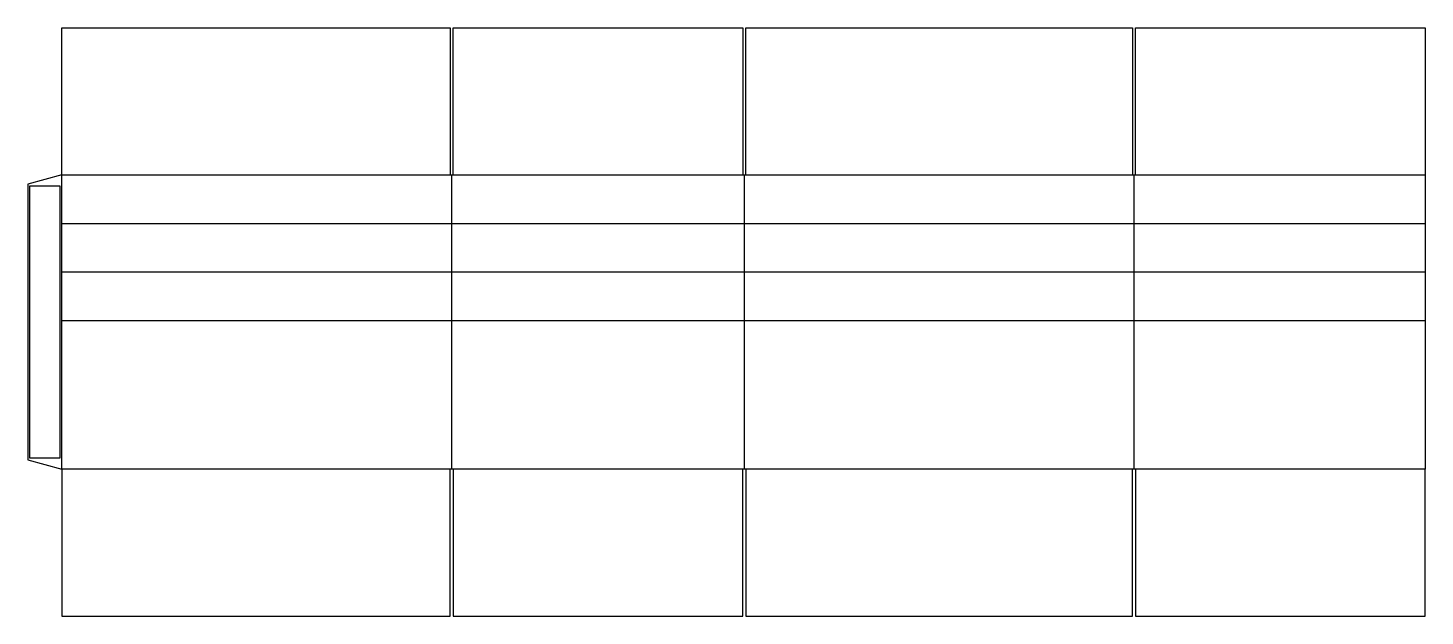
# Model space of a CAD drawing. Header units: millimetres. Extents: x 0 to 1440, y 0 to 606.
import ezdxf

# ---------------------------------------------------------------- set-up
doc = ezdxf.new("R2010")
doc.units = ezdxf.units.MM
for name, color, linetype in [('CREASE', 5, 'CONTINUOUS'), ('CUT', 1, 'CONTINUOUS'), ('GLUE', 2, 'CONTINUOUS')]:
    doc.layers.add(name, color=color, linetype=linetype)

msp = doc.modelspace()

# ---------------------------------------------------------------- linework, layer by layer
at = {"layer": 'CREASE'}
for p, q in [((35, 151.6), (35, 454.8)), ((35, 454.8), (435, 454.8)), ((436.6, 454.8), (436.6, 151.6)), ((438.2, 454.8), (736.6, 454.8)), ((738.2, 454.8), (738.2, 151.6)), ((739.8, 454.8), (1138.2, 454.8)), ((1139.8, 454.8), (1139.8, 151.6)), ((1141.4, 454.8), (1439.8, 454.8)), ((35, 404.8), (436.6, 404.8)), ((436.6, 404.8), (738.2, 404.8)), ((738.2, 404.8), (1139.8, 404.8)), ((1139.8, 404.8), (1439.8, 404.8)), ((35, 354.8), (436.6, 354.8)), ((436.6, 354.8), (738.2, 354.8)), ((738.2, 354.8), (1139.8, 354.8)), ((1139.8, 354.8), (1439.8, 354.8)), ((35, 304.8), (436.6, 304.8)), ((436.6, 304.8), (738.2, 304.8)), ((738.2, 304.8), (1139.8, 304.8)), ((1139.8, 304.8), (1439.8, 304.8)), ((435, 151.6), (35, 151.6)), ((736.6, 151.6), (438.2, 151.6)), ((1138.2, 151.6), (739.8, 151.6)), ((1439.8, 151.6), (1141.4, 151.6))]:
    msp.add_line(p, q, dxfattribs=at)
at = {"layer": 'CUT'}
for p, q in [((35, 454.8), (35, 606.4)), ((35, 606.4), (435, 606.4)), ((435, 606.4), (435, 454.8)), ((438.2, 454.8), (438.2, 606.4)), ((438.2, 606.4), (736.6, 606.4)), ((736.6, 606.4), (736.6, 454.8)), ((739.8, 454.8), (739.8, 606.4)), ((739.8, 606.4), (1138.2, 606.4)), ((1138.2, 606.4), (1138.2, 454.8)), ((1141.4, 454.8), (1141.4, 606.4)), ((1141.4, 606.4), (1439.8, 606.4)), ((1439.8, 606.4), (1439.8, 454.8)), ((35, 454.8), (0, 445.422)), ((435, 454.8), (436.6, 454.8)), ((436.6, 454.8), (438.2, 454.8)), ((736.6, 454.8), (738.2, 454.8)), ((738.2, 454.8), (739.8, 454.8)), ((1138.2, 454.8), (1139.8, 454.8)), ((1139.8, 454.8), (1141.4, 454.8)), ((1439.8, 454.8), (1439.8, 151.6)), ((0, 445.422), (0, 160.978)), ((0, 160.978), (35, 151.6)), ((35, 151.6), (35, 0)), ((436.6, 151.6), (435, 151.6)), ((435, 0), (435, 151.6)), ((438.2, 151.6), (436.6, 151.6)), ((438.2, 151.6), (438.2, 0)), ((738.2, 151.6), (736.6, 151.6)), ((736.6, 0), (736.6, 151.6)), ((739.8, 151.6), (738.2, 151.6)), ((739.8, 151.6), (739.8, 0)), ((1139.8, 151.6), (1138.2, 151.6)), ((1138.2, 0), (1138.2, 151.6)), ((1141.4, 151.6), (1139.8, 151.6)), ((1141.4, 151.6), (1141.4, 0)), ((1439.8, 0), (1439.8, 151.6)), ((35, 0), (435, 0)), ((438.2, 0), (736.6, 0)), ((739.8, 0), (1138.2, 0)), ((1141.4, 0), (1439.8, 0))]:
    msp.add_line(p, q, dxfattribs=at)
at = {"layer": 'GLUE'}
for p, q in [((2, 443.422), (33, 443.422)), ((2, 162.978), (2, 443.422)), ((33, 443.422), (33, 162.978)), ((33, 162.978), (2, 162.978))]:
    msp.add_line(p, q, dxfattribs=at)

doc.saveas('drawing.dxf')
